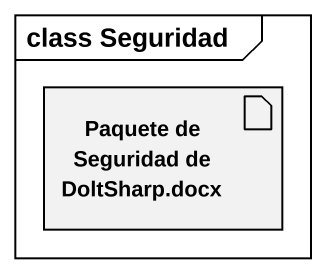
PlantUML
@startuml
mainframe class Seguridad
artifact "Paquete de Seguridad de DoltSharp.docx" as Paquete_de_Seguridad_de
@enduml
